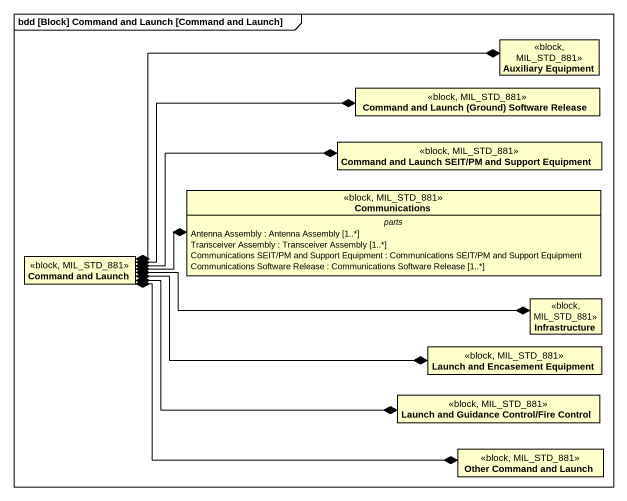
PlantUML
@startuml
mainframe bdd [Block] Command and Launch [Command and Launch]
hide circle
hide empty members
class "Auxiliary Equipment" as Auxiliary_Equipment <<block, MIL_STD_881>>
class "Command and Launch (Ground) Software Release" as Command_and_Launch_Ground <<block, MIL_STD_881>>
class "Command and Launch SEIT/PM and Support Equipment" as Command_and_Launch_SEIT_PM <<block, MIL_STD_881>>
class Communications <<block, MIL_STD_881>> {
  -- parts --
  Antenna Assembly : Antenna Assembly [1..*]
  Transceiver Assembly : Transceiver Assembly [1..*]
  Communications SEIT/PM and Support Equipment : Communications SEIT/PM and Support Equipment
  Communications Software Release : Communications Software Release [1..*]
}
class "Command and Launch" as Command_and_Launch <<block, MIL_STD_881>>
class Infrastructure <<block, MIL_STD_881>>
class "Launch and Encasement Equipment" as Launch_and_Encasement <<block, MIL_STD_881>>
class "Launch and Guidance Control/Fire Control" as Launch_and_Guidance_Control <<block, MIL_STD_881>>
class "Other Command and Launch" as Other_Command_and_Launch <<block, MIL_STD_881>>
Command_and_Launch *-right-* Auxiliary_Equipment
Command_and_Launch *-right-* Command_and_Launch_Ground
Command_and_Launch *-right-* Command_and_Launch_SEIT_PM
Command_and_Launch *-right-* Communications
Command_and_Launch *-right-* Infrastructure
Command_and_Launch *-right-* Launch_and_Encasement
Command_and_Launch *-right-* Launch_and_Guidance_Control
Command_and_Launch *-right-* Other_Command_and_Launch
@enduml
